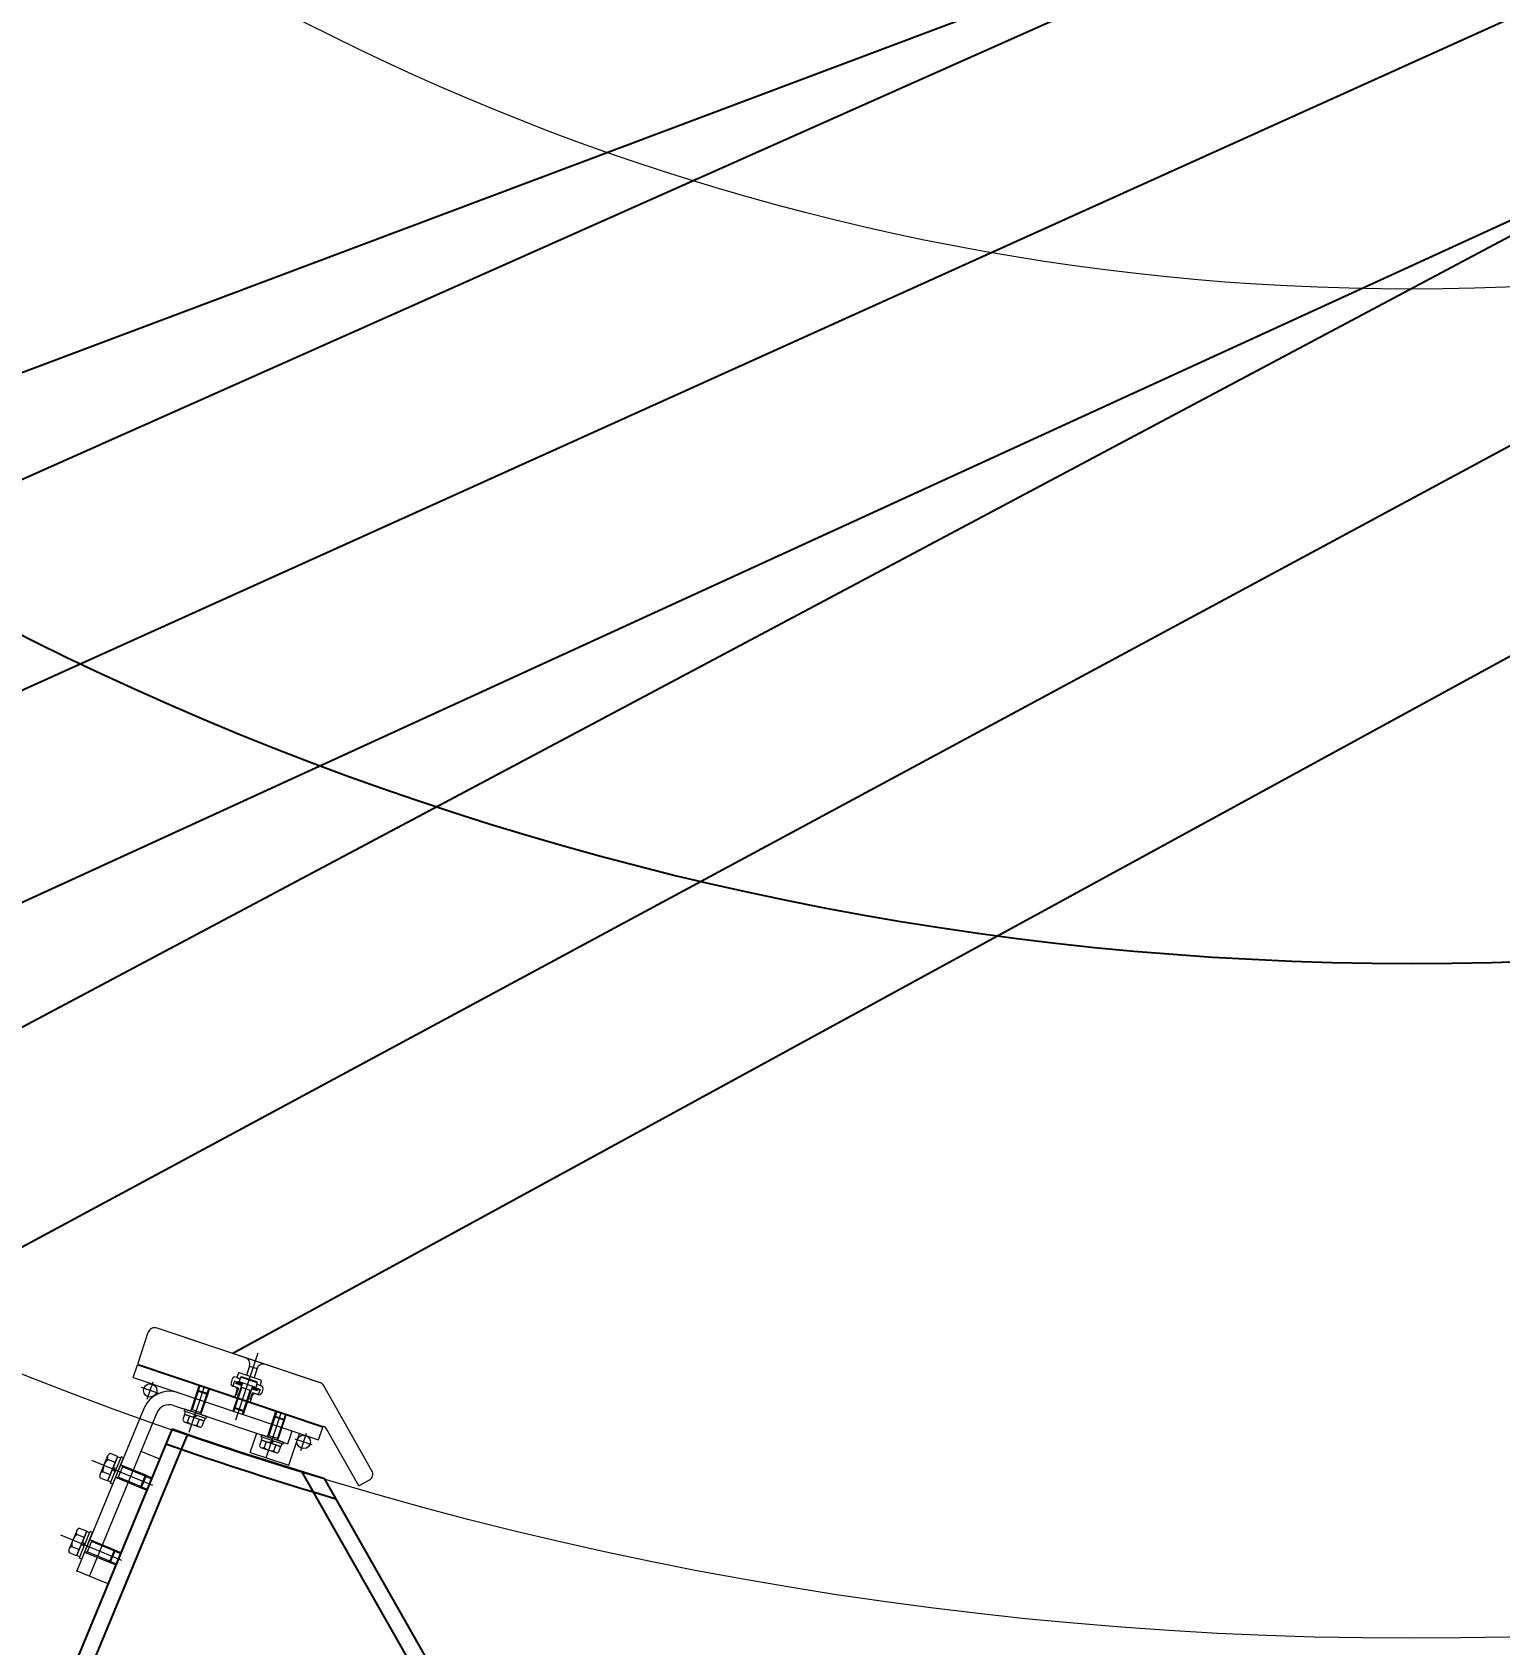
# Model space of a CAD drawing. Header units: millimetres. Extents: x -4562 to 17216, y -5211 to 6025.
# Drawn here: x -1023 to 65, y -2805 to -1610 of the extents above; entities that cross this region are included whole.
import ezdxf
from ezdxf.lldxf.tags import DXFTag

# ---------------------------------------------------------------- set-up
doc = ezdxf.new("R2010")
doc.units = ezdxf.units.MM
for name, color, linetype in [('C', 1, 'CENTER'), ('cl', 2, 'CENTER'), ('D', 6, 'HIDDEN'), ('pl', 6, 'PHANTOM'), ('VV', 4, 'PHANTOM'), ('도면층7', 7, 'Continuous')]:
    doc.layers.add(name, color=color, linetype=linetype)
doc.styles.add('s', font='romans.shx', dxfattribs={"width": 0.75, "oblique": 10, "bigfont": 'whgtxt.shx'})
tags = doc.linetypes.add('CENTER', pattern=[50.8, 31.75, -6.35, 6.35, -6.35]).pattern_tags.tags
tags[10:11] = [DXFTag(74, 4), DXFTag(75, 0), DXFTag(340, '0'), DXFTag(46, 1.0), DXFTag(50, 0.0), DXFTag(44, 0.0), DXFTag(45, 0.0)]
tags[8:9] = [DXFTag(74, 4), DXFTag(75, 0), DXFTag(340, '0'), DXFTag(46, 1.0), DXFTag(50, 0.0), DXFTag(44, 0.0), DXFTag(45, 0.0)]
tags[6:7] = [DXFTag(74, 4), DXFTag(75, 0), DXFTag(340, '0'), DXFTag(46, 1.0), DXFTag(50, 0.0), DXFTag(44, 0.0), DXFTag(45, 0.0)]
tags[4:5] = [DXFTag(74, 4), DXFTag(75, 0), DXFTag(340, '0'), DXFTag(46, 1.0), DXFTag(50, 0.0), DXFTag(44, 0.0), DXFTag(45, 0.0)]
tags = doc.linetypes.add('HIDDEN', pattern=[3, 2, -1]).pattern_tags.tags
tags[6:7] = [DXFTag(74, 4), DXFTag(75, 0), DXFTag(340, '0'), DXFTag(46, 1.0), DXFTag(50, 0.0), DXFTag(44, 0.0), DXFTag(45, 0.0)]
tags[4:5] = [DXFTag(74, 4), DXFTag(75, 0), DXFTag(340, '0'), DXFTag(46, 1.0), DXFTag(50, 0.0), DXFTag(44, 0.0), DXFTag(45, 0.0)]
tags = doc.linetypes.add('PHANTOM', pattern=[17.5, 10, -1.5, 1.5, -1.5, 1.5, -1.5]).pattern_tags.tags
tags[14:15] = [DXFTag(74, 4), DXFTag(75, 0), DXFTag(340, '0'), DXFTag(46, 1.0), DXFTag(50, 0.0), DXFTag(44, 0.0), DXFTag(45, 0.0)]
tags[12:13] = [DXFTag(74, 4), DXFTag(75, 0), DXFTag(340, '0'), DXFTag(46, 1.0), DXFTag(50, 0.0), DXFTag(44, 0.0), DXFTag(45, 0.0)]
tags[10:11] = [DXFTag(74, 4), DXFTag(75, 0), DXFTag(340, '0'), DXFTag(46, 1.0), DXFTag(50, 0.0), DXFTag(44, 0.0), DXFTag(45, 0.0)]
tags[8:9] = [DXFTag(74, 4), DXFTag(75, 0), DXFTag(340, '0'), DXFTag(46, 1.0), DXFTag(50, 0.0), DXFTag(44, 0.0), DXFTag(45, 0.0)]
tags[6:7] = [DXFTag(74, 4), DXFTag(75, 0), DXFTag(340, '0'), DXFTag(46, 1.0), DXFTag(50, 0.0), DXFTag(44, 0.0), DXFTag(45, 0.0)]
tags[4:5] = [DXFTag(74, 4), DXFTag(75, 0), DXFTag(340, '0'), DXFTag(46, 1.0), DXFTag(50, 0.0), DXFTag(44, 0.0), DXFTag(45, 0.0)]
doc.dimstyles.new('AM_ISO$2', dxfattribs={"dimtxt": 3, "dimasz": 2.5, "dimexe": 1, "dimexo": 1, "dimgap": 1, "dimtad": 1, "dimdsep": 46, "dimtxsty": 's', "dimcen": 0, "dimclrd": 4, "dimclre": 4, "dimclrt": 3, "dimazin": 2, "dimtp": 0.1, "dimtm": 0.1, "dimtfac": 0.71, "dimtmove": 0, "dimatfit": 3, "dimfxl": 1, "dimlwd": 25, "dimlwe": 25, "dimarcsym": 0})

# ---------------------------------------------------------------- blocks, each defined once
blk = doc.blocks.new('NBI-shield')
at = {"color": 2, "linetype": 'Continuous', "lineweight": 0}
for p, q in [((-944.6, -2596.9), (-936.7, -2573.2)), ((-930.4, -2570), (-809.3, -2610.5)), ((-930.4, -2570), (-808.8, -2610.7)), ((-948, -2606.8), (-944.8, -2597.4)), ((-944.8, -2597.4), (-807.3, -2643.4)), ((-944.8, -2597.4), (-807.3, -2643.4)), ((-944.6, -2596.9), (-807.1, -2642.9)), ((-948, -2606.8), (-810.5, -2652.8)), ((-770.9, -2675.8), (-806.5, -2612.8)), ((-939.7, -2629.2), (-989.7, -2749.9)), ((-918, -2627.4), (-905.3, -2631.7)), ((-930.4, -2633), (-980.4, -2753.8)), ((-909.8, -2634), (-911.2, -2638.2)), ((-909.6, -2630.2), (-910.1, -2631.7)), ((-909.3, -2632), (-910.1, -2631.7)), ((-909.3, -2632), (-909.9, -2633.9)), ((-909.9, -2633.9), (-895.3, -2638.8)), ((-909.8, -2634), (-895.5, -2638.7)), ((-909.7, -2639.8), (-899.1, -2643.3)), ((-893.4, -2635.6), (-909.6, -2630.2)), ((-894.7, -2636.9), (-909.3, -2632)), ((-908.8, -2634.3), (-896.5, -2638.4)), ((-908.8, -2634.3), (-896.5, -2638.4)), ((-906.2, -2635.1), (-907.6, -2639.4)), ((-903.8, -2636), (-902, -2634.4)), ((-902.6, -2636.3), (-900.9, -2634.8)), ((-901.5, -2632.9), (-844.6, -2652)), ((-899.1, -2637.5), (-900.5, -2641.8)), ((-895.5, -2638.7), (-897, -2643)), ((-894.7, -2636.9), (-895.3, -2638.8)), ((-894.7, -2636.9), (-894, -2637.1)), ((-893.4, -2635.6), (-894, -2637.1)), ((-861.1, -2662.3), (-856.3, -2648)), ((-852.9, -2653), (-854.3, -2657.3)), ((-852.7, -2649.3), (-853.2, -2650.8)), ((-852.4, -2651), (-853.2, -2650.8)), ((-852.4, -2651), (-853, -2652.9)), ((-853, -2652.9), (-838.4, -2657.8)), ((-852.9, -2653), (-838.6, -2657.8)), ((-836.5, -2654.7), (-852.7, -2649.3)), ((-837.8, -2655.9), (-852.4, -2651)), ((-844.6, -2652), (-833.2, -2655.8)), ((-833.2, -2655.8), (-830.1, -2646.3)), ((-832.6, -2671.8), (-824.7, -2648.1)), ((-810.5, -2652.8), (-807.3, -2643.4)), ((-780.6, -2687), (-804.3, -2645.2)), ((-966.9, -2664.8), (-972.5, -2678.4)), ((-959.5, -2665.2), (-964.8, -2663)), ((-942.2, -2661.4), (-928.3, -2667.1)), ((-861.1, -2662.3), (-832.6, -2671.8)), ((-852.8, -2658.8), (-842.2, -2662.4)), ((-851.9, -2653.3), (-839.6, -2657.4)), ((-851.9, -2653.3), (-839.6, -2657.4)), ((-849.3, -2654.2), (-850.7, -2658.5)), ((-846.9, -2655), (-845.1, -2653.5)), ((-845.7, -2655.4), (-844, -2653.9)), ((-842.2, -2656.6), (-843.6, -2660.9)), ((-838.6, -2657.8), (-840.1, -2662)), ((-837.8, -2655.9), (-838.4, -2657.8)), ((-837.8, -2655.9), (-837.1, -2656.2)), ((-836.5, -2654.7), (-837.1, -2656.2)), ((-965.1, -2678.8), (-970.4, -2676.6)), ((-959.5, -2665.2), (-967, -2683.3)), ((-959.5, -2665.4), (-966.9, -2683.2)), ((-928.3, -2667.1), (-966.6, -2759.5)), ((-961.4, -2669.8), (-966.6, -2667.6)), ((-960.1, -2666.8), (-966.3, -2681.8)), ((-960.1, -2666.8), (-966.3, -2681.8)), ((-964.6, -2684.1), (-957.2, -2666.4)), ((-963.2, -2674.3), (-961.5, -2676.6)), ((-963.1, -2685.8), (-955, -2666.2)), ((-962.7, -2672.9), (-960.9, -2675.2)), ((-957.2, -2666.4), (-959.5, -2665.4)), ((-957.2, -2666.4), (-956.9, -2665.4)), ((-955, -2666.2), (-956.9, -2665.4)), ((-967, -2683.3), (-972.3, -2681.2)), ((-964.6, -2684.1), (-966.9, -2683.2)), ((-964.6, -2684.1), (-965, -2685.1)), ((-963.1, -2685.8), (-965, -2685.1)), ((-780.6, -2687), (-772.8, -2682.6)), ((-989.8, -2720.3), (-995.5, -2733.8)), ((-982.4, -2720.7), (-989.9, -2738.8)), ((-982.5, -2720.8), (-989.9, -2738.6)), ((-984.3, -2725.2), (-989.6, -2723)), ((-983.1, -2722.2), (-989.3, -2737.2)), ((-983.1, -2722.2), (-989.3, -2737.2)), ((-982.4, -2720.7), (-987.7, -2718.5)), ((-987.6, -2739.6), (-980.2, -2721.8)), ((-986.1, -2741.3), (-978, -2721.6)), ((-980.2, -2721.8), (-982.5, -2720.8)), ((-980.2, -2721.8), (-979.8, -2720.9)), ((-978, -2721.6), (-979.8, -2720.9)), ((-989.9, -2738.8), (-995.2, -2736.6)), ((-988.1, -2734.3), (-993.4, -2732.1)), ((-986.2, -2729.7), (-984.5, -2732.1)), ((-985.6, -2728.3), (-983.9, -2730.7)), ((-987.6, -2739.6), (-989.9, -2738.6)), ((-987.6, -2739.6), (-987.9, -2740.5)), ((-986.1, -2741.3), (-987.9, -2740.5)), ((-989.7, -2749.9), (-975.8, -2755.7)), ((-975.8, -2755.7), (-966.6, -2759.5))]:
    blk.add_line(p, q, dxfattribs=at)
at = {"color": 2, "linetype": 'CENTER', "lineweight": 0}
for p, q in [((-855.4, -2588.7), (-872, -2638.3)), ((-929, -2618.5), (-941.7, -2614.2)), ((-937.5, -2622.7), (-933.2, -2610)), ((-906.3, -2647.1), (-895.2, -2614)), ((-849.4, -2666.2), (-838.3, -2633)), ((-815.2, -2656.6), (-827.9, -2652.3)), ((-823.7, -2660.8), (-819.4, -2648)), ((-978.8, -2667.9), (-933.7, -2686.5)), ((-1001.7, -2723.3), (-956.6, -2742))]:
    blk.add_line(p, q, dxfattribs=at)
at = {"color": 2, "linetype": 'HIDDEN', "lineweight": 0}
for p, q in [((-870, -2603.9), (-871, -2606.8)), ((-868.8, -2603.3), (-853.6, -2608.4)), ((-861.8, -2598.2), (-864, -2604.9)), ((-861.8, -2598.2), (-856.1, -2600.1)), ((-856.1, -2600.1), (-858.3, -2606.8)), ((-905.3, -2631.7), (-900.3, -2616.7)), ((-898.4, -2612.9), (-904.3, -2630.5)), ((-900.3, -2616.7), (-899, -2612.7)), ((-900.3, -2616.7), (-899.5, -2616.3)), ((-900.3, -2616.7), (-892.7, -2619.2)), ((-899.5, -2616.3), (-893.1, -2618.4)), ((-892, -2615), (-897.9, -2632.7)), ((-892.7, -2619.2), (-891.4, -2615.2)), ((-874.5, -2607.7), (-875.4, -2610.6)), ((-872.9, -2609.3), (-874.1, -2613.1)), ((-871.8, -2613.9), (-874.1, -2613.1)), ((-869.9, -2614.5), (-874.1, -2613.1)), ((-867, -2610.6), (-874, -2631.6)), ((-873.4, -2631.8), (-867.5, -2614.1)), ((-871.5, -2609.8), (-872.9, -2609.3)), ((-871, -2616.3), (-872.6, -2621)), ((-871.9, -2606.5), (-868.6, -2607.6)), ((-871.5, -2609.8), (-871.9, -2611.2)), ((-867.7, -2612.6), (-871.9, -2611.2)), ((-869.9, -2614.5), (-871.5, -2619.3)), ((-871.1, -2610.4), (-871.4, -2610.9)), ((-867.8, -2612.6), (-871.4, -2610.9)), ((-871.1, -2610.4), (-871, -2609.8)), ((-867.6, -2612), (-871.1, -2610.4)), ((-867.3, -2611.2), (-871.1, -2610.4)), ((-867.1, -2610.6), (-871, -2609.8)), ((-868.3, -2606.5), (-869.4, -2609.8)), ((-857, -2614), (-869.4, -2609.8)), ((-857, -2614), (-869.4, -2609.8)), ((-868.7, -2612.3), (-868.6, -2612.3)), ((-868.3, -2606.5), (-867.6, -2606.2)), ((-855.9, -2610.6), (-868.3, -2606.5)), ((-867.5, -2614.1), (-867.9, -2613.4)), ((-867.6, -2612), (-867.8, -2612.6)), ((-867.7, -2612.6), (-867.8, -2612.6)), ((-856.2, -2610), (-867.6, -2606.2)), ((-867.5, -2612), (-867.6, -2612)), ((-861.1, -2616.3), (-867.5, -2614.1)), ((-867.3, -2611.2), (-867.1, -2610.6)), ((-867.2, -2611.2), (-867.3, -2611.2)), ((-867, -2610.6), (-867.1, -2610.6)), ((-867, -2633.9), (-861.1, -2616.3)), ((-859.4, -2613.2), (-866.4, -2634.1)), ((-860.3, -2615.9), (-861.1, -2616.3)), ((-860, -2615.2), (-860.1, -2615.2)), ((-855.8, -2616.6), (-860.1, -2615.2)), ((-859.8, -2614.6), (-860, -2615.2)), ((-859.8, -2614.6), (-859.9, -2614.6)), ((-859.9, -2615.2), (-856.1, -2616)), ((-859.8, -2614.6), (-856, -2615.4)), ((-859.5, -2613.8), (-859.6, -2613.7)), ((-859.5, -2613.8), (-859.3, -2613.2)), ((-859.5, -2613.8), (-856, -2615.4)), ((-859.3, -2613.2), (-859.4, -2613.2)), ((-859.3, -2613.2), (-855.7, -2614.9)), ((-859.1, -2615.5), (-859, -2615.5)), ((-855.9, -2610.6), (-857, -2614)), ((-856.3, -2611.7), (-853, -2612.8)), ((-855.9, -2610.6), (-856.2, -2610)), ((-856, -2615.4), (-856.1, -2616)), ((-856, -2615.4), (-855.7, -2614.9)), ((-855.3, -2615.2), (-855.8, -2616.6)), ((-853.9, -2615.6), (-855.3, -2615.2)), ((-853.9, -2615.6), (-855.2, -2619.4)), ((-853, -2609.6), (-853.9, -2612.5)), ((-851.7, -2615.3), (-852.6, -2618.2)), ((-897.7, -2634.2), (-892.7, -2619.2)), ((-893.1, -2618.4), (-892.7, -2619.2)), ((-865.6, -2631.5), (-873.1, -2629)), ((-872.7, -2629.8), (-873.1, -2629)), ((-870, -2619.7), (-871.5, -2619.3)), ((-861, -2622.7), (-862.5, -2622.3)), ((-859.6, -2620.1), (-861.2, -2624.8)), ((-861, -2622.7), (-859.4, -2618)), ((-855.2, -2619.4), (-859.4, -2618)), ((-857.5, -2618.6), (-855.2, -2619.4)), ((-905.1, -2630.9), (-904.3, -2630.5)), ((-904.3, -2630.5), (-897.9, -2632.7)), ((-897.9, -2632.7), (-897.5, -2633.5)), ((-866.3, -2631.9), (-872.7, -2629.8)), ((-865.6, -2631.5), (-866.3, -2631.9)), ((-848.4, -2650.7), (-843.4, -2635.7)), ((-841.5, -2631.9), (-847.4, -2649.6)), ((-843.4, -2635.7), (-842.1, -2631.7)), ((-843.4, -2635.7), (-842.6, -2635.3)), ((-843.4, -2635.7), (-835.8, -2638.3)), ((-842.6, -2635.3), (-836.2, -2637.5)), ((-835.1, -2634.1), (-841, -2651.7)), ((-840.8, -2653.2), (-835.8, -2638.3)), ((-836.2, -2637.5), (-835.8, -2638.3)), ((-835.8, -2638.3), (-834.5, -2634.3)), ((-848.2, -2650), (-847.4, -2649.6)), ((-847.4, -2649.6), (-841, -2651.7)), ((-841, -2651.7), (-840.6, -2652.5)), ((-955.8, -2672.8), (-959.1, -2680.6)), ((-957.2, -2671.4), (-938.9, -2678.9)), ((-956.3, -2671.8), (-955.8, -2672.8)), ((-938.5, -2680), (-955.8, -2672.8)), ((-961, -2680.6), (-942.8, -2688.2)), ((-959.1, -2680.6), (-960.1, -2681)), ((-941.7, -2687.8), (-959.1, -2680.6)), ((-938.9, -2678.9), (-942.8, -2688.2)), ((-941.7, -2687.8), (-942.8, -2688.2)), ((-942.8, -2688.2), (-937.9, -2690.2)), ((-938.5, -2680), (-941.7, -2687.8)), ((-941.7, -2687.8), (-937.6, -2689.5)), ((-938.9, -2678.9), (-934.1, -2681)), ((-938.9, -2678.9), (-938.5, -2680)), ((-938.5, -2680), (-934.4, -2681.7)), ((-983.9, -2736.1), (-965.7, -2743.6)), ((-982, -2736), (-983.1, -2736.4)), ((-978.8, -2728.2), (-982, -2736)), ((-964.7, -2743.2), (-982, -2736)), ((-980.1, -2726.8), (-961.9, -2734.4)), ((-979.2, -2727.2), (-978.8, -2728.2)), ((-961.5, -2735.4), (-978.8, -2728.2)), ((-961.9, -2734.4), (-965.7, -2743.6)), ((-961.5, -2735.4), (-964.7, -2743.2)), ((-961.9, -2734.4), (-957, -2736.4)), ((-961.9, -2734.4), (-961.5, -2735.4)), ((-961.5, -2735.4), (-957.3, -2737.1)), ((-964.7, -2743.2), (-965.7, -2743.6)), ((-965.7, -2743.6), (-960.8, -2745.6)), ((-964.7, -2743.2), (-960.5, -2744.9))]:
    blk.add_line(p, q, dxfattribs=at)
at = {"color": 2, "linetype": 'PHANTOM', "lineweight": 0}
for centre in [(-935.3, -2616.3), (-821.5, -2654.4)]:
    blk.add_circle(centre, 5, dxfattribs=at)
at = {"color": 2, "linetype": 'Continuous', "lineweight": 0}
for centre, radius, start, end in [((-932, -2574.8), 5, 71.5, 161.5), ((-921.2, -2636.9), 20, 71.5, 157.5), ((-810.9, -2615.3), 5, 29.5, 71.5), ((-921.2, -2636.9), 10, 71.5, 157.5), ((-909, -2637.6), 2.29, 196.457, 306.543), ((-902, -2634.3), 7.69, 222.2956, 280.7044), ((-898.3, -2641.2), 2.29, 196.457, 306.543), ((-808.6, -2647.7), 5, 29.5, 71.5), ((-964.1, -2666), 2.99, 102.457, 212.543), ((-852.1, -2656.6), 2.29, 196.457, 306.543), ((-845.1, -2653.3), 7.69, 222.2956, 280.7044), ((-841.4, -2660.2), 2.29, 196.457, 306.543), ((-969.7, -2679.5), 2.99, 102.457, 212.543), ((-960.4, -2675.5), 10, 128.2956, 186.7044), ((-775.3, -2678.3), 5, 299.5, 29.5), ((-983.4, -2730.9), 10, 128.2956, 186.7044), ((-987.1, -2721.4), 2.99, 102.457, 212.543), ((-992.7, -2735), 2.99, 102.457, 212.543)]:
    blk.add_arc(centre, radius, start, end, dxfattribs=at)
at = {"color": 2, "linetype": 'HIDDEN', "lineweight": 0}
for centre, radius, start, end in [((-866.5, -2596.7), 5, 341.5, 71.5), ((-869.1, -2604.2), 1, 71.5, 161.5), ((-851.4, -2601.7), 5, 71.5, 161.5), ((-873.5, -2611.2), 2, 161.5, 251.5), ((-872.6, -2608.3), 2, 71.5, 161.5), ((-872.9, -2615.6), 2, 341.5, 71.5), ((-853.9, -2609.3), 1, 341.5, 71.5), ((-853.6, -2614.7), 2, 341.5, 71.5), ((-857.7, -2620.7), 2, 71.5, 161.5), ((-854.5, -2617.5), 2, 251.5, 341.5)]:
    blk.add_arc(centre, radius, start, end, dxfattribs=at)
at = {"color": 2, "linetype": 'Continuous', "lineweight": 0}
for p in [(-989.7, -2749.9), (-980.4, -2753.8)]:
    blk.add_point(p, dxfattribs=at)
blk = doc.blocks.new('*D153')
at = {"layer": 'D', "color": 4, "lineweight": 25}
blk.add_line((13177.5, 3545.3), (13817.5, 3782), dxfattribs=at)
blk.add_arc((3714.3, 44.7), 10737.3, 20.76691, 23.83309, dxfattribs=at)
at = {"layer": 'D', "color": 4}
for points in [[(13522.7, 4377.5), (13549.3, 4389.4), (13500.3, 4463.3)], [(13767.7, 3857), (13740.3, 3846.7), (13784.7, 3769.9)]]:
    blk.add_solid(points, dxfattribs=at)
at = {"layer": 'Defpoints', "color": 0}
for p in [(14488.2, 4909.4), (13695.3, 4003.2), (13144.6, 3533.1), (603, -1106.1), (-1447.7, -2286)]:
    blk.add_point(p, dxfattribs=at)
at = {"layer": 'D', "color": 3, "insert": (13729.5, 4152.3), "char_height": 105, "attachment_point": 5, "rotation": 292.3, "style": 's'}
blk.add_mtext('4°', dxfattribs=at)
blk = doc.blocks.new('*D154')
at = {"layer": 'D', "color": 4, "lineweight": 25}
blk.add_line((12598, 4828.1), (13199.3, 5151.9), dxfattribs=at)
blk.add_arc((3714.3, 44.7), 10737.5, 24.7669, 27.8331, dxfattribs=at)
at = {"layer": 'D', "color": 4}
for points in [[(13196.7, 5051.2), (13222.5, 5064.9), (13168.4, 5135.3)], [(13477.5, 4549.1), (13450.9, 4536.9), (13500.5, 4463.4)]]:
    blk.add_solid(points, dxfattribs=at)
at = {"layer": 'Defpoints', "color": 0}
for p in [(14488.2, 4909.4), (12567.2, 4811.5), (13395, 4689.9), (-1447.7, -2286), (-1128.2, -2562.7)]:
    blk.add_point(p, dxfattribs=at)
at = {"layer": 'D', "color": 3, "insert": (13418.8, 4841), "char_height": 105, "attachment_point": 5, "rotation": 296.3, "style": 's'}
blk.add_mtext('4°', dxfattribs=at)

msp = doc.modelspace()

# ---------------------------------------------------------------- linework, layer by layer
at = {"color": 1}
for p, q in [((12803.621, 4214.573), (-1589.614, -2189.94)), ((12853.003, 4105.205), (-1297.148, -2376.98))]:
    msp.add_line(p, q, dxfattribs=at)
at = {"layer": 'C'}
msp.add_circle((0, 0), 2300, dxfattribs=at)
at = {"layer": 'cl'}
for p, q in [((14488.242, 4909.376), (-1447.72, -2285.987)), ((-1128.187, -2562.654), (12567.164, 4811.533))]:
    msp.add_line(p, q, dxfattribs=at)
at = {"layer": 'pl'}
for p, q in [((12490.538, 4838.292), (-1201.579, -2438.099)), ((12547.366, 4732.601), (-874.131, -2588.842)), ((13113.816, 3457.885), (-1705.306, -2115.952))]:
    msp.add_line(p, q, dxfattribs=at)
at = {"layer": 'VV', "color": 4, "linetype": 'PHANTOM'}
for p, q in [((-919.104, -2644.853), (-1345.317, -3673.822)), ((-907.74, -2648.775), (-1320.837, -3646.079)), ((-386.005, -3445.303), (-822.818, -2676.373)), ((-374.005, -3442.133), (-806.136, -2681.445))]:
    msp.add_line(p, q, dxfattribs=at)
for radius, start, end in [(2800, 250.83732, 253.267387), (2812, 250.823062, 253.522943)]:
    msp.add_arc((0, 0), radius, start, end, dxfattribs=at)
at = {"layer": '도면층7', "color": 136, "lineweight": 0}
msp.add_circle((0, 0), 2800, dxfattribs=at)
at = {"layer": '도면층7', "color": 54, "lineweight": 0}
msp.add_circle((0, 0), 1800, dxfattribs=at)

# ---------------------------------------------------------------- block references
at = {"rotation": 359.9999999999747}
msp.add_blockref('NBI-shield', (0, 0), dxfattribs=at)

# ---------------------------------------------------------------- dimensions: what is measured, and where the dimension line sits
at = {"layer": 'D'}
for base, line1, line2, picture, middle in [((13395.05, 4689.92), ((-1128.187, -2562.654), (12567.164, 4811.533)), ((14488.242, 4909.376), (-1447.72, -2285.987)), '*D154', (13418.789, 4841.013)), ((13695.28, 4003.222), ((14488.242, 4909.376), (-1447.72, -2285.987)), ((603.047, -1106.134), (13144.634, 3533.14)), '*D153', (13729.503, 4152.288))]:
    dim = msp.add_angular_dim_2l(base=base, line1=line1, line2=line2, dimstyle='AM_ISO$2', override={"dimscale": 35, "dimarcsym": 1}, dxfattribs=at)
    dim.commit()
    dim.dimension.update_dxf_attribs({"geometry": picture, "text_midpoint": middle})

doc.saveas('drawing.dxf')
